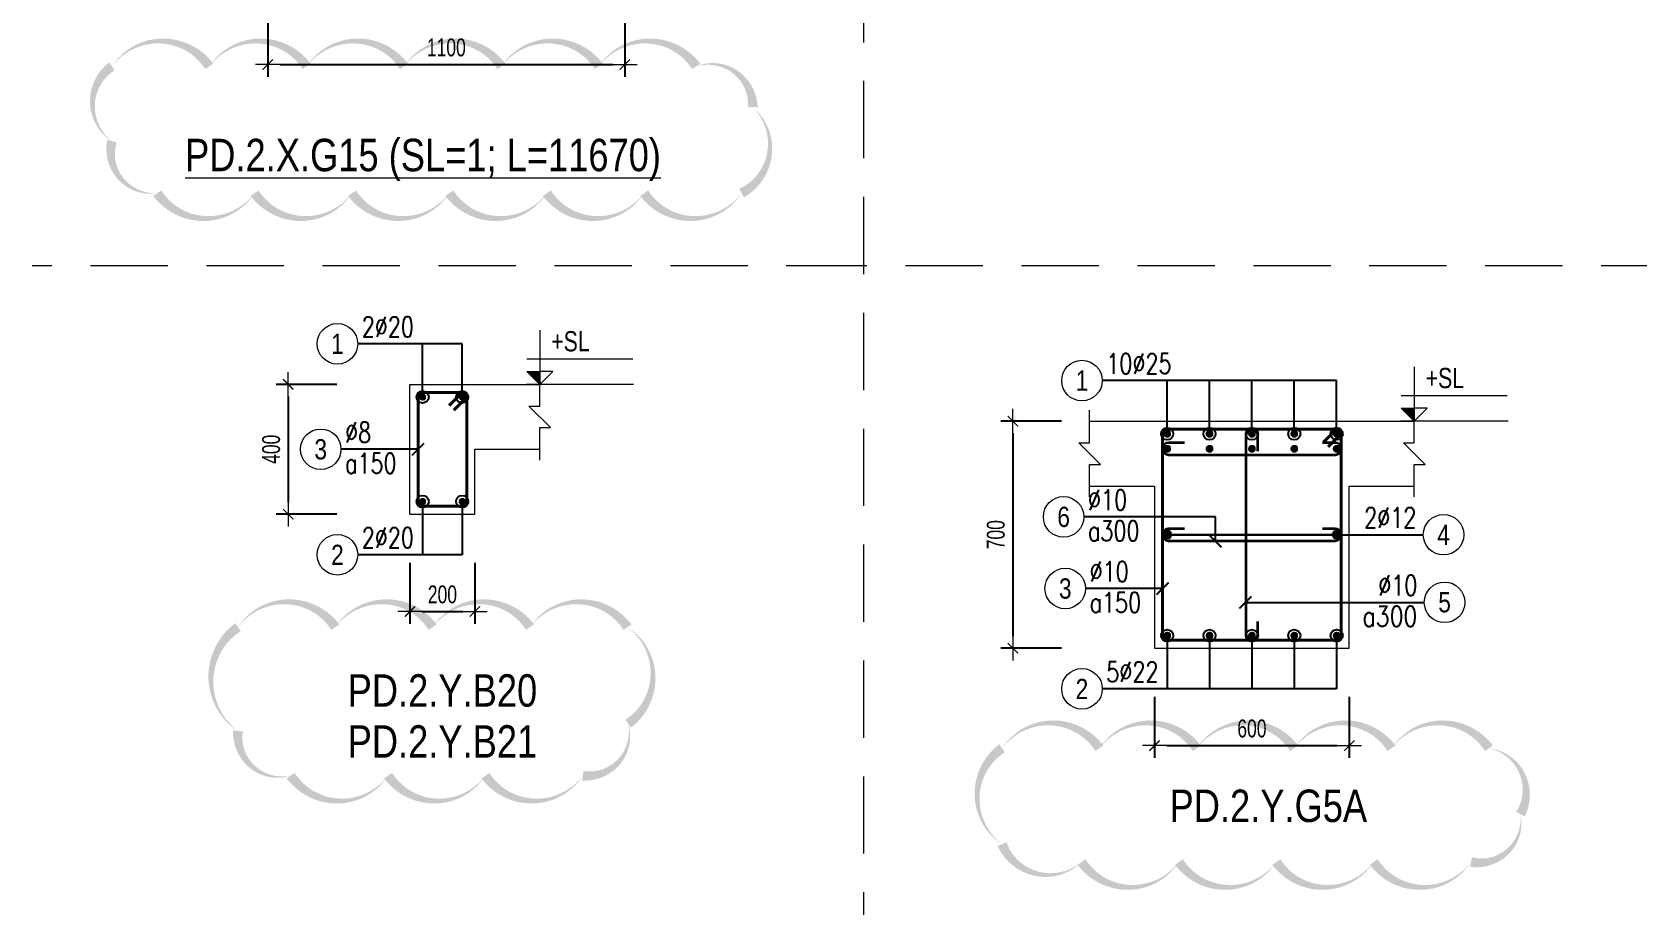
# Model space of a CAD drawing. Header units: millimetres. Extents: x 0 to 264070, y -218202 to 27271.
# Drawn here: x 246139 to 251086, y -179923 to -177203 of the extents above; entities that cross this region are included whole.
import ezdxf
from ezdxf.enums import TextEntityAlignment as Align

# ---------------------------------------------------------------- set-up
doc = ezdxf.new("R2010")
doc.units = ezdxf.units.MM
doc.header["$PDMODE"] = 3
doc.linetypes.add('HIDDEN2', pattern=[4.762499999999999, 3.175, -1.5875])
doc.layers.get('0').update_dxf_attribs({"lineweight": 20})
doc.layers.get('Defpoints').update_dxf_attribs({"color": 151, "lineweight": 9})
doc.layers.add('2020-08-14', color=6, linetype='Continuous', lineweight=20, plot=False)
doc.layers.add('2020-08-27', color=3, linetype='Continuous', lineweight=20, plot=False)
for name, color, linetype, lineweight in [('NDC_S_ANNO', 7, 'Continuous', 20), ('NDC_S_CONTINUOUS', 3, 'Continuous', 20), ('NDC_S_DIM', 1, 'Continuous', 15), ('NDC_S_HIDDEN', 8, 'HIDDEN2', 13), ('NDC_S_REBAR', 4, 'Continuous', 35), ('NDC_S_STIRRUP', 4, 'Continuous', 40), ('NDC_S_TEXT SYMBOL', 7, 'Continuous', 20), ('NDC_S_THIN LINE', 8, 'Continuous', 9), ('NDC_S_VN TEXT', 7, 'Continuous', 20)]:
    doc.layers.add(name, color=color, linetype=linetype, lineweight=lineweight)
doc.styles.add('ARIAL', font='arial.ttf', dxfattribs={"width": 0.8})
doc.styles.add('NDC_ANNO', font='', dxfattribs={"width": 0.8})
doc.styles.add('NDC_DIM', font='', dxfattribs={"width": 0.75})
doc.styles.add('NDC_EN TXT', font='romans.shx', dxfattribs={"width": 0.8})
doc.styles.get('NDC_ANNO').set_extended_font_data('Dotum')
doc.styles.get('NDC_DIM').set_extended_font_data('Dotum')
doc.dimstyles.new('NDC_dim_25', dxfattribs={"dimscale": 25, "dimtxt": 2.2, "dimasz": 1.5, "dimexe": 1.5, "dimexo": 2.5, "dimgap": 1, "dimtad": 1, "dimdec": 0, "dimzin": 0, "dimdsep": 46, "dimtxsty": 'NDC_DIM', "dimblk": 'DIMMARK', "dimcen": 0.09, "dimdle": 1.2, "dimclrd": 1, "dimclre": 1, "dimclrt": 3, "dimadec": 0, "dimazin": 0, "dimtfac": 1, "dimtdec": 0, "dimtix": 1, "dimtofl": 0, "dimtmove": 0, "dimatfit": 3, "dimfxl": 6, "dimfxlon": 1, "dimtolj": 1, "dimtzin": 0, "dimarcsym": 0})

# ---------------------------------------------------------------- blocks, each defined once
blk = doc.blocks.new('kata_block_TD')
at = {"color": 6, "linetype": 'ByBlock', "lineweight": -2, "style": 'ARIAL', "width": 0.8}
blk.add_attdef('SECTDET2', text='', height=5, dxfattribs=at).set_placement((0, 7.970649532882817), align=Align.CENTER)
at = {"color": 0, "linetype": 'ByBlock', "lineweight": -2, "style": 'ARIAL', "width": 0.8}
blk.add_attdef('SECTDET1', text='', height=5, dxfattribs=at).set_placement((0, 1.470649532882817), align=Align.CENTER)
at = {"color": 3, "lineweight": 25, "style": 'ARIAL', "width": 0.8}
blk.add_attdef('SSCALE', text='', height=2.5, dxfattribs=at).set_placement((0, -3.998868953555331), align=Align.CENTER)
blk = doc.blocks.new('DIMMARK')
at = {"layer": 'NDC_S_DIM', "color": 1}
blk.add_line((-1.5, 0), (1, 0), dxfattribs=at)
at = {"layer": 'NDC_S_DIM', "color": 2, "const_width": 0.1}
blk.add_lwpolyline([(-0.4242640687119285, -0.4242640687119285), (0.4242640687119285, 0.4242640687119285)], dxfattribs=at)
blk = doc.blocks.new('*D931')
at = {"layer": 'Defpoints', "color": 0, "transparency": 16777216}
for p in [(246865.4052387563, -177002.7409382801), (247965.4052387563, -177002.7409382801), (247965.4052387563, -177302.7409382801)]:
    blk.add_point(p, dxfattribs=at)
at = {"layer": 'NDC_S_DIM', "color": 1, "lineweight": -2, "transparency": 16777216}
for p, q in [((246865.4052387563, -177152.7409382801), (246865.4052387563, -177340.2409382801)), ((247965.4052387563, -177152.7409382801), (247965.4052387563, -177340.2409382801)), ((246902.9052387563, -177302.7409382801), (247927.9052387563, -177302.7409382801))]:
    blk.add_line(p, q, dxfattribs=at)
at = {"layer": 'NDC_S_DIM', "color": 1, "lineweight": -2, "transparency": 16777216, "xscale": 37.5, "yscale": 37.5, "zscale": 37.5, "rotation": 180}
blk.add_blockref('DIMMARK', (246865.4052387563, -177302.7409382801), dxfattribs=at)
at = {"layer": 'NDC_S_DIM', "color": 1, "lineweight": -2, "transparency": 16777216, "xscale": 37.5, "yscale": 37.5, "zscale": 37.5}
blk.add_blockref('DIMMARK', (247965.4052387563, -177302.7409382801), dxfattribs=at)
at = {"layer": 'NDC_S_DIM', "color": 3, "transparency": 16777216, "insert": (247415.4052387563, -177250.2409382801), "char_height": 55.00000000000001, "attachment_point": 5, "style": 'NDC_DIM'}
blk.add_mtext('\\A1;1100', dxfattribs=at)
blk = doc.blocks.new('kata_block_CT')
at = {"layer": 'NDC_S_ANNO'}
blk.add_hatch(color=3, dxfattribs=at).paths.add_polyline_path([(0, 1.596954857557648), (-1.612010908633238, 1.596954857557648), (0, 0)])
at = {"layer": 'NDC_S_ANNO', "ltscale": 50}
h = blk.add_hatch(dxfattribs=at)
h.set_pattern_fill('ANSI31', color=256, scale=1.406250541793835, style=0)
h.set_pattern_definition([(45.00000000000001, (0, 5.456968210637569e-12), (-3.157122508925224, 3.157122508925225), [])])
h.paths.add_polyline_path([(0, 1.596954857557648), (0, 0), (1.612010908924276, 1.596954857557648)])
for p, q in [((-1.592704896858777, 3.140833880479477), (11.46947077315417, 3.140833880479477)), ((11.56125648126181, 5.456968210637569e-12), (-1.63869572513795, 5.456968210637569e-12))]:
    blk.add_line(p, q, dxfattribs=at)
for points in [[(0, 6.69495074864426), (0, 0)], [(0, 0), (-1.612010908924276, 1.596954857557648), (0, 1.596954857557648)], [(0, 0), (1.612010908924276, 1.596954857557648), (0, 1.596954857557648)]]:
    blk.add_lwpolyline(points, dxfattribs=at)
at = {"layer": 'NDC_S_ANNO', "color": 8, "ltscale": 50}
blk.add_lwpolyline([(0, 0), (-1.612010908633238, 1.596954857557648), (0, 1.596954857557648)], dxfattribs=at)
at = {"layer": 'NDC_S_TEXT SYMBOL', "color": 3, "style": 'NDC_ANNO', "width": 0.8}
blk.add_attdef('CT', (1.409564409346785, 4.068271311703938), '', height=2.5, dxfattribs=at)
blk = doc.blocks.new('*D966')
at = {"layer": 'Defpoints', "color": 0, "transparency": 16777216}
for p in [(247303.3707979973, -178688.4314381129), (247503.3707979973, -178688.4314381129), (247503.3707979973, -178988.4314381129)]:
    blk.add_point(p, dxfattribs=at)
at = {"layer": 'NDC_S_DIM', "color": 1, "lineweight": -2, "transparency": 16777216}
for p, q in [((247303.3707979973, -178838.4314381129), (247303.3707979973, -179025.9314381129)), ((247503.3707979973, -178838.4314381129), (247503.3707979973, -179025.9314381129)), ((247340.8707979973, -178988.4314381129), (247465.8707979973, -178988.4314381129))]:
    blk.add_line(p, q, dxfattribs=at)
at = {"layer": 'NDC_S_DIM', "color": 1, "lineweight": -2, "transparency": 16777216, "xscale": 37.5, "yscale": 37.5, "zscale": 37.5, "rotation": 180}
blk.add_blockref('DIMMARK', (247303.3707979973, -178988.4314381129), dxfattribs=at)
at = {"layer": 'NDC_S_DIM', "color": 1, "lineweight": -2, "transparency": 16777216, "xscale": 37.5, "yscale": 37.5, "zscale": 37.5}
blk.add_blockref('DIMMARK', (247503.3707979973, -178988.4314381129), dxfattribs=at)
at = {"layer": 'NDC_S_DIM', "color": 3, "transparency": 16777216, "insert": (247403.3707979973, -178935.9314381129), "char_height": 55.00000000000001, "attachment_point": 5, "style": 'NDC_DIM'}
blk.add_mtext('\\A1;200', dxfattribs=at)
blk = doc.blocks.new('*D967')
at = {"layer": 'Defpoints', "color": 0, "transparency": 16777216}
for p in [(247303.3707979973, -178288.4314381129), (246928.3707979973, -178688.4314381129), (247303.3707979973, -178688.4314381129)]:
    blk.add_point(p, dxfattribs=at)
at = {"layer": 'NDC_S_DIM', "color": 1, "lineweight": -2, "transparency": 16777216}
for p, q in [((247078.3707979973, -178288.4314381129), (246890.8707979973, -178288.4314381129)), ((246928.3707979973, -178325.9314381129), (246928.3707979973, -178650.9314381129)), ((247078.3707979973, -178688.4314381129), (246890.8707979973, -178688.4314381129))]:
    blk.add_line(p, q, dxfattribs=at)
at = {"layer": 'NDC_S_DIM', "color": 1, "lineweight": -2, "transparency": 16777216, "xscale": 37.5, "yscale": 37.5, "zscale": 37.5}
for p, rotation in [((246928.3707979973, -178288.4314381129), 90), ((246928.3707979973, -178688.4314381129), 270)]:
    blk.add_blockref('DIMMARK', p, dxfattribs=dict(at, rotation=rotation))
at = {"layer": 'NDC_S_DIM', "color": 3, "transparency": 16777216, "insert": (246875.8707979974, -178488.4314381129), "char_height": 55.00000000000001, "attachment_point": 5, "rotation": 90, "style": 'NDC_DIM'}
blk.add_mtext('\\A1;400', dxfattribs=at)
blk = doc.blocks.new('kata_block_THEP')
at = {"layer": 'NDC_S_REBAR', "color": 0}
for p, q in [((-0.5, 0), (0.5, 0)), ((-0.3535533905960619, 0.353553390592424), (0.3535533905960619, -0.353553390592424)), ((0.3535533905960619, 0.353553390592424), (-0.3535533905960619, -0.353553390592424)), ((0, 0.5), (0, -0.5))]:
    blk.add_line(p, q, dxfattribs=at)
at = {"layer": 'NDC_S_REBAR', "color": 0, "const_width": 0.08333333333333334}
blk.add_lwpolyline([(-0.5, -1.818989403545856e-12, 1), (0.5000000000145519, -1.818989403545856e-12, 1), (-0.5, -1.818989403545856e-12, 1)], format="xyb", dxfattribs=at)
blk = doc.blocks.new('*U240')
blk.add_circle((-2.5, 0), 2.5)
at = {"layer": 'NDC_S_VN TEXT', "color": 3, "style": 'NDC_EN TXT', "width": 0.75}
blk.add_attdef('DK1', (0.5, 0.8455043070534884), '', height=2.5, dxfattribs=at)
at = {"layer": 'NDC_S_VN TEXT', "color": 7, "style": 'ARIAL', "width": 0.8}
blk.add_attdef('SH2', text='', height=2.5, dxfattribs=at).set_placement((-2.5, 0), align=Align.MIDDLE)
blk = doc.blocks.new('*U241')
blk.add_circle((-2.5, 0), 2.5)
at = {"layer": 'NDC_S_VN TEXT', "color": 3, "style": 'NDC_EN TXT', "width": 0.75}
for tag, p in [('DK1', (0.5, 0.8455043070534884)), ('KC1', (0.5, -2.972544307831413))]:
    blk.add_attdef(tag, p, '', height=2.5, dxfattribs=at)
at = {"layer": 'NDC_S_VN TEXT', "color": 7, "style": 'ARIAL', "width": 0.8}
blk.add_attdef('SH2', text='', height=2.5, dxfattribs=at).set_placement((-2.5, 0), align=Align.MIDDLE)
blk = doc.blocks.new('*D978')
at = {"layer": 'Defpoints', "color": 0, "transparency": 16777216}
for p in [(249666.6883908418, -178401.692249395), (249160.6883908418, -179101.692249395), (249666.6883908418, -179101.692249395)]:
    blk.add_point(p, dxfattribs=at)
at = {"layer": 'NDC_S_DIM', "color": 1, "lineweight": -2, "transparency": 16777216}
for p, q in [((249310.6883908418, -178401.692249395), (249123.1883908418, -178401.692249395)), ((249160.6883908418, -178439.192249395), (249160.6883908418, -179064.192249395)), ((249310.6883908418, -179101.692249395), (249123.1883908418, -179101.692249395))]:
    blk.add_line(p, q, dxfattribs=at)
at = {"layer": 'NDC_S_DIM', "color": 1, "lineweight": -2, "transparency": 16777216, "xscale": 37.5, "yscale": 37.5, "zscale": 37.5}
for p, rotation in [((249160.6883908418, -178401.692249395), 90), ((249160.6883908418, -179101.692249395), 270)]:
    blk.add_blockref('DIMMARK', p, dxfattribs=dict(at, rotation=rotation))
at = {"layer": 'NDC_S_DIM', "color": 3, "transparency": 16777216, "insert": (249108.1883908418, -178751.692249395), "char_height": 55.00000000000001, "attachment_point": 5, "rotation": 90, "style": 'NDC_DIM'}
blk.add_mtext('\\A1;700', dxfattribs=at)
blk = doc.blocks.new('*D979')
at = {"layer": 'Defpoints', "color": 0, "transparency": 16777216}
for p in [(249597.0152662975, -179101.692249395), (250197.0152662975, -179101.692249395), (250197.0152662975, -179401.692249395)]:
    blk.add_point(p, dxfattribs=at)
at = {"layer": 'NDC_S_DIM', "color": 1, "lineweight": -2, "transparency": 16777216}
for p, q in [((249597.0152662975, -179251.692249395), (249597.0152662975, -179439.192249395)), ((250197.0152662975, -179251.692249395), (250197.0152662975, -179439.192249395)), ((249634.5152662975, -179401.692249395), (250159.5152662975, -179401.692249395))]:
    blk.add_line(p, q, dxfattribs=at)
at = {"layer": 'NDC_S_DIM', "color": 1, "lineweight": -2, "transparency": 16777216, "xscale": 37.5, "yscale": 37.5, "zscale": 37.5, "rotation": 180}
blk.add_blockref('DIMMARK', (249597.0152662975, -179401.692249395), dxfattribs=at)
at = {"layer": 'NDC_S_DIM', "color": 1, "lineweight": -2, "transparency": 16777216, "xscale": 37.5, "yscale": 37.5, "zscale": 37.5}
blk.add_blockref('DIMMARK', (250197.0152662975, -179401.692249395), dxfattribs=at)
at = {"layer": 'NDC_S_DIM', "color": 3, "transparency": 16777216, "insert": (249897.0152662975, -179349.192249395), "char_height": 55.00000000000001, "attachment_point": 5, "style": 'NDC_DIM'}
blk.add_mtext('\\A1;600', dxfattribs=at)
blk = doc.blocks.new('*U321')
blk.add_circle((2.5, 0), 2.5)
at = {"layer": 'NDC_S_VN TEXT', "color": 3, "style": 'NDC_EN TXT'}
for tag, width, p in [('DK2', 0.75, (-0.85, 0.8455043070534884)), ('KC2', 0.8, (-0.85, -2.972544307831413))]:
    blk.add_attdef(tag, text='', height=2.5, dxfattribs=dict(at, width=width)).set_placement(p, align=Align.RIGHT)
at = {"layer": 'NDC_S_VN TEXT', "color": 7, "style": 'ARIAL', "width": 0.8}
blk.add_attdef('SH3', text='', height=2.5, dxfattribs=at).set_placement((2.5, 0), align=Align.MIDDLE)
blk = doc.blocks.new('*U239')
blk.add_circle((2.5, 0), 2.5)
at = {"layer": 'NDC_S_VN TEXT', "color": 3, "style": 'NDC_EN TXT', "width": 0.75}
blk.add_attdef('DK2', text='', height=2.5, dxfattribs=at).set_placement((-0.85, 0.8455043070534884), align=Align.RIGHT)
at = {"layer": 'NDC_S_VN TEXT', "color": 7, "style": 'ARIAL', "width": 0.8}
blk.add_attdef('SH3', text='', height=2.5, dxfattribs=at).set_placement((2.5, 0), align=Align.MIDDLE)

msp = doc.modelspace()

# ---------------------------------------------------------------- linework, layer by layer
at = {"layer": '2020-08-14'}
for points in [[(246385.2171341282, -177308.2447972899, 0, 30, -0.52056705), (246685.2171341282, -177308.2447972899, 0, 30, -0.52056705), (246985.2171341282, -177308.2447972899, 0, 30, -0.52056705), (247285.2171341282, -177308.2447972899, 0, 30, -0.52056705), (247585.2171341282, -177308.2447972899, 0, 30, -0.52056705), (247885.2171341282, -177308.2447972899, 0, 30, -0.52056705), (248185.2171341282, -177308.2447972899, 0, 30, -0.52056705), (248359.5487400497, -177433.9131913684, 0, 30, -0.52056705), (248324.8283871501, -177699.1928384688, 0, 30, -0.52056705), (248024.8283871501, -177699.1928384688, 0, 30, -0.52056705), (247724.8283871501, -177699.1928384688, 0, 30, -0.52056705), (247424.8283871501, -177699.1928384688, 0, 30, -0.52056705), (247124.8283871501, -177699.1928384688, 0, 30, -0.52056705), (246824.8283871501, -177699.1928384688, 0, 30, -0.52056705), (246524.8283871501, -177699.1928384688, 0, 30, -0.52056705), (246385.2171341282, -177538.8040914907, 0, 30, -0.52056705)], [(246773.4640283054, -179036.5002022453, 0, 30, -0.52056705), (247073.4640283054, -179036.5002022453, 0, 30, -0.52056705), (247373.4640283054, -179036.5002022453, 0, 30, -0.52056705), (247673.4640283054, -179036.5002022453, 0, 30, -0.52056705), (247973.4640283054, -179036.5002022453, 0, 30, -0.52056705), (247975.7099354593, -179334.2542950913, 0, 30, -0.52056705), (247835.8791997118, -179494.4235593439, 0, 30, -0.52056705), (247535.8791997118, -179494.4235593439, 0, 30, -0.52056705), (247235.8791997118, -179494.4235593439, 0, 30, -0.52056705), (246935.8791997118, -179494.4235593439, 0, 30, -0.52056705), (246773.4640283054, -179356.8387307503, 0, 30, -0.52056705)]]:
    msp.add_lwpolyline(points, format="xyseb", close=True, dxfattribs=at)
at = {"layer": '2020-08-27'}
msp.add_lwpolyline([(249127.2800687812, -179409.8318903122, 0, 30, -0.52056705), (249427.2800687812, -179409.8318903122, 0, 30, -0.52056705), (249727.2800687812, -179409.8318903122, 0, 30, -0.52056705), (250027.2800687812, -179409.8318903122, 0, 30, -0.52056705), (250327.2800687812, -179409.8318903122, 0, 30, -0.52056705), (250627.2800687812, -179409.8318903122, 0, 30, -0.52056705), (250724.3586693229, -179612.7532897705, 0, 30, -0.52056705), (250572.1818935296, -179760.5765139772, 0, 30, -0.52056705), (250272.1818935296, -179760.5765139772, 0, 30, -0.52056705), (249972.1818935296, -179760.5765139772, 0, 30, -0.52056705), (249672.1818935296, -179760.5765139772, 0, 30, -0.52056705), (249372.1818935296, -179760.5765139772, 0, 30, -0.52056705), (249127.2800687812, -179705.4783387255, 0, 30, -0.52056705)], format="xyseb", close=True, dxfattribs=at)
at = {"layer": 'NDC_S_CONTINUOUS'}
for points in [[(247303.3707979973, -178688.4314381129), (247303.3707979973, -178688.4314381129), (247303.3707979973, -178288.4314381129), (247503.3707979973, -178288.4314381129), (247503.3707979973, -178288.4314381129), (247703.3707979973, -178288.4314381129)], [(249397.0152662975, -178401.692249395), (249597.0152662975, -178401.692249395), (249597.0152662975, -178401.692249395), (250197.0152662975, -178401.692249395), (250197.0152662975, -178401.692249395), (250397.0152662975, -178401.692249395)], [(247303.3707979973, -178688.4314381129), (247303.3707979973, -178688.4314381129), (247303.3707979973, -178688.4314381129), (247503.3707979973, -178688.4314381129), (247503.3707979973, -178488.4314381129), (247703.3707979973, -178488.4314381129)], [(249397.0152662975, -178601.692249395), (249597.0152662975, -178601.692249395), (249597.0152662975, -179101.692249395), (250197.0152662975, -179101.692249395), (250197.0152662975, -178601.692249395), (250397.0152662975, -178601.692249395)]]:
    msp.add_lwpolyline(points, dxfattribs=at)
at = {"layer": 'NDC_S_HIDDEN', "ltscale": 75}
for p, q in [((248700.8964243506, -165923.3971106931), (248700.8964243506, -179923.3971106772)), ((248700.8964243506, -177923.3971106794), (246139.385486982, -177923.3971106794)), ((264069.962048562, -177923.3971106794), (248700.8964243506, -177923.3971106794))]:
    msp.add_line(p, q, dxfattribs=at)
at = {"layer": 'NDC_S_REBAR'}
for points in [[(249689.3604361074, -178468.5049599246), (249640.4472662975, -178468.5049599246, 0.9999999999999999), (249640.4472662975, -178505.3689599247), (250153.5832662974, -178505.3689599247, 0.9999999999999999), (250153.5832662974, -178468.5049599246), (250114.3263752886, -178468.5049599246, -0.414213562)], [(249915.3853083916, -178494.0369393283), (249915.3853083916, -178445.1237695185, 0.9999999999999999), (249878.5213083916, -178445.1237695185), (249878.5213083916, -179058.2602493949, 0.9999999999999999), (249915.3853083916, -179058.2602493949), (249915.3853083916, -179019.0033583861, -0.414213562)], [(249689.3604361074, -178733.260249395), (249640.4472662975, -178733.260249395, 0.9999999999999999), (249640.4472662975, -178770.124249395), (250153.5832662974, -178770.124249395, 0.9999999999999999), (250153.5832662974, -178733.260249395), (250114.3263752886, -178733.260249395, -0.414213562)]]:
    msp.add_lwpolyline(points, format="xyb", dxfattribs=at)
at = {"layer": 'NDC_S_STIRRUP'}
for points in [[(247424.3707979973, -178353.4314381129), (247464.3707979973, -178313.4314381129, -0.414213562), (247478.3707979973, -178327.4314381129), (247478.3707979973, -178649.4314381129, -0.414213562), (247464.3707979973, -178663.4314381129), (247342.3707979973, -178663.4314381129, -0.414213562), (247328.3707979973, -178649.4314381129), (247328.3707979973, -178327.4314381129, -0.414213562), (247342.3707979973, -178313.4314381129), (247464.3707979973, -178313.4314381129, -0.414213562), (247478.3707979973, -178327.4314381129), (247438.3707979973, -178367.4314381129)], [(250118.0152662975, -178466.692249395), (250158.0152662975, -178426.692249395, -0.414213562), (250172.0152662975, -178440.692249395), (250172.0152662975, -179062.692249395, -0.414213562), (250158.0152662975, -179076.692249395), (249636.0152662975, -179076.692249395, -0.414213562), (249622.0152662975, -179062.692249395), (249622.0152662975, -178440.692249395, -0.414213562), (249636.0152662975, -178426.692249395), (250158.0152662975, -178426.692249395, -0.414213562), (250172.0152662975, -178440.692249395), (250132.0152662975, -178480.692249395)]]:
    msp.add_lwpolyline(points, format="xyb", dxfattribs=at)
at = {"layer": 'NDC_S_THIN LINE'}
for points in [[(247703.3707979973, -178521.7647714463), (247703.3707979973, -178421.7647714463), (247736.7041313307, -178421.7647714463), (247670.037464664, -178355.0981047796), (247703.3707979973, -178355.0981047796), (247703.3707979973, -178255.0981047796)], [(249397.0152662975, -178635.0255827283), (249397.0152662975, -178535.0255827283), (249430.3485996308, -178535.0255827283), (249363.6819329642, -178468.3589160616), (249397.0152662975, -178468.3589160616), (249397.0152662975, -178368.3589160616)], [(250397.0152662975, -178635.0255827283), (250397.0152662975, -178535.0255827283), (250430.3485996308, -178535.0255827283), (250363.6819329642, -178468.3589160616), (250397.0152662975, -178468.3589160616), (250397.0152662975, -178368.3589160616)]]:
    msp.add_lwpolyline(points, dxfattribs=at)

# ---------------------------------------------------------------- block references
at = {"layer": 'NDC_S_REBAR'}
for p, xscale, yscale, zscale in [((247342.3707979973, -178327.4314381129), 20, 20, 20), ((247464.3707979973, -178327.4314381129), 20, 20, 20), ((249766.5152662975, -178440.692249395), 22, 22, 22), ((249897.0152662975, -178440.692249395), 22, 22, 22), ((250027.5152662975, -178440.692249395), 22, 22, 22), ((250158.0152662975, -178440.692249395), 22, 22, 22), ((249766.5152662975, -178486.9369599248), 22, 22, 22), ((249897.0152662975, -178486.9369599248), 22, 22, 22), ((250027.5152662975, -178486.9369599248), 22, 22, 22), ((250158.0152662975, -178486.9369599248), 22, 22, 22), ((247342.3707979973, -178649.4314381129), 20, 20, 20), ((247464.3707979973, -178649.4314381129), 20, 20, 20), ((250158.0152662975, -178751.692249395), 22, 22, 22), ((249766.5152662975, -179062.692249395), 22, 22, 22), ((249897.0152662975, -179062.692249395), 22, 22, 22), ((250027.5152662975, -179062.692249395), 22, 22, 22), ((250158.0152662975, -179062.692249395), 22, 22, 22)]:
    msp.add_blockref('kata_block_THEP', p, dxfattribs=dict(at, xscale=xscale, yscale=yscale, zscale=zscale))
at = {"layer": 'NDC_S_REBAR', "color": 3, "xscale": 22, "yscale": 22, "zscale": 22}
for p in [(249636.0152662975, -178440.692249395), (249636.0152662975, -178486.9369599248), (249636.0152662975, -178751.692249395), (249636.0152662975, -179062.692249395)]:
    msp.add_blockref('kata_block_THEP', p, dxfattribs=at)
at = {"layer": 'NDC_S_THIN LINE', "xscale": 25, "yscale": 25, "zscale": 25}
for name, p, values in [('*U240', (247142.3707979973, -178163.4314381129), {'SH2': '1', 'DK1': '2%%c20'}), ('*U240', (249436.0152662975, -178276.692249395), {'SH2': '1', 'DK1': '10%%c25'}), ('*U241', (247090.8707979973, -178488.4314381129), {'SH2': '3', 'DK1': '%%c8', 'KC1': 'a150'}), ('*U241', (249379.5152662975, -178696.692249395), {'SH2': '6', 'DK1': '%%c10', 'KC1': 'a300'}), ('*U239', (250424.905510095, -178751.692249395), {'SH3': '4', 'DK2': '2%%c12'}), ('*U240', (247142.3707979973, -178813.4314381129), {'SH2': '2', 'DK1': '2%%c20'}), ('*U241', (249384.5152662975, -178917.5129200045), {'SH2': '3', 'DK1': '%%c10', 'KC1': 'a150'}), ('*U321', (250428.0714651617, -178960.1593775743), {'SH3': '5', 'DK2': '%%c10', 'KC2': 'a300'}), ('*U240', (249436.0152662975, -179226.692249395), {'SH2': '2', 'DK1': '5%%c22'})]:
    msp.add_blockref(name, p, dxfattribs=at).add_auto_attribs(values)
at = {"layer": 'NDC_S_VN TEXT'}
ref = msp.add_blockref('kata_block_TD', (247343.517824319, -177660.9187117385), dxfattribs=dict(at, xscale=20, yscale=20, zscale=20))
ref.add_attrib('SECTDET1', '%%uPD.2.X.G15 (SL=1; L=11670)', dxfattribs={"layer": '0', "color": 0, "linetype": 'ByBlock', "lineweight": -2, "height": 100, "style": 'ARIAL', "width": 0.8}).set_placement((247343.517824319, -177631.5057210808), align=Align.CENTER)
at = {"layer": 'NDC_S_VN TEXT', "xscale": 25, "yscale": 25, "zscale": 25}
for p in [(247703.3707979973, -178288.4314381129), (250397.0152662975, -178401.692249395)]:
    msp.add_blockref('kata_block_CT', p, dxfattribs=at).add_auto_attribs({'CT': '+SL'})
at = {"layer": 'NDC_S_VN TEXT'}
ref = msp.add_blockref('kata_block_TD', (247403.3707979973, -179311.178621731), dxfattribs=dict(at, xscale=20, yscale=20, zscale=20))
ref.add_attrib('SECTDET1', 'PD.2.Y.B20', dxfattribs={"layer": '0', "color": 0, "linetype": 'ByBlock', "lineweight": -2, "height": 100, "style": 'ARIAL', "width": 0.8}).set_placement((247403.3707979973, -179281.7656310733), align=Align.CENTER)
ref = msp.add_blockref('kata_block_TD', (247403.3707979973, -179468.286693172), dxfattribs=dict(at, xscale=20, yscale=20, zscale=20))
ref.add_attrib('SECTDET1', 'PD.2.Y.B21', dxfattribs={"layer": '0', "color": 0, "linetype": 'ByBlock', "lineweight": -2, "height": 100, "style": 'ARIAL', "width": 0.8}).set_placement((247403.3707979973, -179438.8737025144), align=Align.CENTER)
ref = msp.add_blockref('kata_block_TD', (249947.6080225423, -179666.597896332), dxfattribs=dict(at, xscale=20, yscale=20, zscale=20))
ref.add_attrib('SECTDET1', 'PD.2.Y.G5A', dxfattribs={"layer": '0', "color": 0, "linetype": 'ByBlock', "lineweight": -2, "height": 100, "style": 'ARIAL', "width": 0.8}).set_placement((249947.6080225423, -179637.1849056743), align=Align.CENTER)

# ---------------------------------------------------------------- dimensions: what is measured, and where the dimension line sits
at = {"layer": 'NDC_S_DIM'}
for base, p1, p2, picture, middle in [((247965.4052387563, -177302.7409382801), (246865.4052387563, -177002.7409382801), (247965.4052387563, -177002.7409382801), '*D931', (247415.4052387563, -177250.2409382801)), ((247503.3707979973, -178988.4314381129), (247303.3707979973, -178688.4314381129), (247503.3707979973, -178688.4314381129), '*D966', (247403.3707979973, -178935.9314381129)), ((250197.0152662975, -179401.692249395), (249597.0152662975, -179101.692249395), (250197.0152662975, -179101.692249395), '*D979', (249897.0152662975, -179349.192249395))]:
    dim = msp.add_linear_dim(base=base, p1=p1, p2=p2, dimstyle='NDC_dim_25', dxfattribs=at)
    dim.commit()
    dim.dimension.update_dxf_attribs({"geometry": picture, "text_midpoint": middle})
for base, p1, p2, picture, middle in [((246928.3707979973, -178688.4314381129), (247303.3707979973, -178288.4314381129), (247303.3707979973, -178688.4314381129), '*D967', (246875.8707979974, -178488.4314381129)), ((249160.6883908418, -179101.692249395), (249666.6883908418, -178401.692249395), (249666.6883908418, -179101.692249395), '*D978', (249108.1883908418, -178751.692249395))]:
    dim = msp.add_linear_dim(base=base, p1=p1, p2=p2, angle=270, dimstyle='NDC_dim_25', dxfattribs=at)
    dim.commit()
    dim.dimension.update_dxf_attribs({"geometry": picture, "text_midpoint": middle})

# ---------------------------------------------------------------- leaders
at = {"layer": 'NDC_S_THIN LINE'}
for points, override in [([(247342.3707979973, -178327.4314381129), (247342.3707979973, -178163.4314381129), (247142.3707979973, -178163.4314381129)], {"dimldrblk": 'DotBlank'}), ([(247464.3707979973, -178327.4314381129), (247464.3707979973, -178163.4314381129), (247142.3707979973, -178163.4314381129)], {"dimldrblk": 'DotBlank'}), ([(250158.0152662975, -178440.692249395), (250158.0152662975, -178276.692249395), (249436.0152662975, -178276.692249395)], {"dimldrblk": 'DotBlank'}), ([(250027.5152662975, -178440.692249395), (250027.5152662975, -178276.692249395), (249436.0152662975, -178276.692249395)], {"dimldrblk": 'DotBlank'}), ([(249897.0152662975, -178440.692249395), (249897.0152662975, -178276.692249395), (249436.0152662975, -178276.692249395)], {"dimldrblk": 'DotBlank'}), ([(249766.5152662975, -178440.692249395), (249766.5152662975, -178276.692249395), (249436.0152662975, -178276.692249395)], {"dimldrblk": 'DotBlank'}), ([(249636.0152662975, -178440.692249395), (249636.0152662975, -178276.692249395), (249436.0152662975, -178276.692249395)], {"dimldrblk": 'DotBlank'}), ([(247328.3707979973, -178488.4314381129), (247090.8707979973, -178488.4314381129)], {"dimldrblk": 'ArchTick'}), ([(247342.3707979973, -178649.4314381129), (247342.3707979973, -178813.4314381129), (247142.3707979973, -178813.4314381129)], {"dimldrblk": 'DotBlank'}), ([(247464.3707979973, -178649.4314381129), (247464.3707979973, -178813.4314381129), (247142.3707979973, -178813.4314381129)], {"dimldrblk": 'DotBlank'}), ([(249784.3485996308, -178771.692249395), (249784.3485996308, -178696.692249395), (249379.5152662975, -178696.692249395)], {"dimldrblk": 'ArchTick'}), ([(249636.0152662975, -178751.692249395), (250164.0152662975, -178751.692249395)], {"dimasz": 1, "dimldrblk": 'DotBlank'}), ([(250158.0152662975, -178751.692249395), (249636.0152662975, -178751.692249395)], {"dimasz": 1, "dimldrblk": 'DotBlank'}), ([(250158.0152662975, -178751.692249395), (250424.905510095, -178751.692249395)], {"dimldrblk": 'DotSmall'}), ([(249622.0152662975, -178917.5129200045), (249384.5152662975, -178917.5129200045)], {"dimldrblk": 'ArchTick'}), ([(249877.0152662976, -178960.1593775743), (250428.0714651617, -178960.1593775743)], {"dimldrblk": 'ArchTick'}), ([(250158.0152662975, -179062.692249395), (250158.0152662975, -179226.692249395), (249436.0152662975, -179226.692249395)], {"dimldrblk": 'DotBlank'}), ([(250027.5152662975, -179062.692249395), (250027.5152662975, -179226.692249395), (249436.0152662975, -179226.692249395)], {"dimldrblk": 'DotBlank'}), ([(249897.0152662975, -179062.692249395), (249897.0152662975, -179226.692249395), (249436.0152662975, -179226.692249395)], {"dimldrblk": 'DotBlank'}), ([(249766.5152662975, -179062.692249395), (249766.5152662975, -179226.692249395), (249436.0152662975, -179226.692249395)], {"dimldrblk": 'DotBlank'}), ([(249636.0152662975, -179062.692249395), (249636.0152662975, -179226.692249395), (249436.0152662975, -179226.692249395)], {"dimldrblk": 'DotBlank'})]:
    msp.add_leader(points, dimstyle='NDC_dim_25', override=override, dxfattribs=at)

doc.saveas('drawing.dxf')
